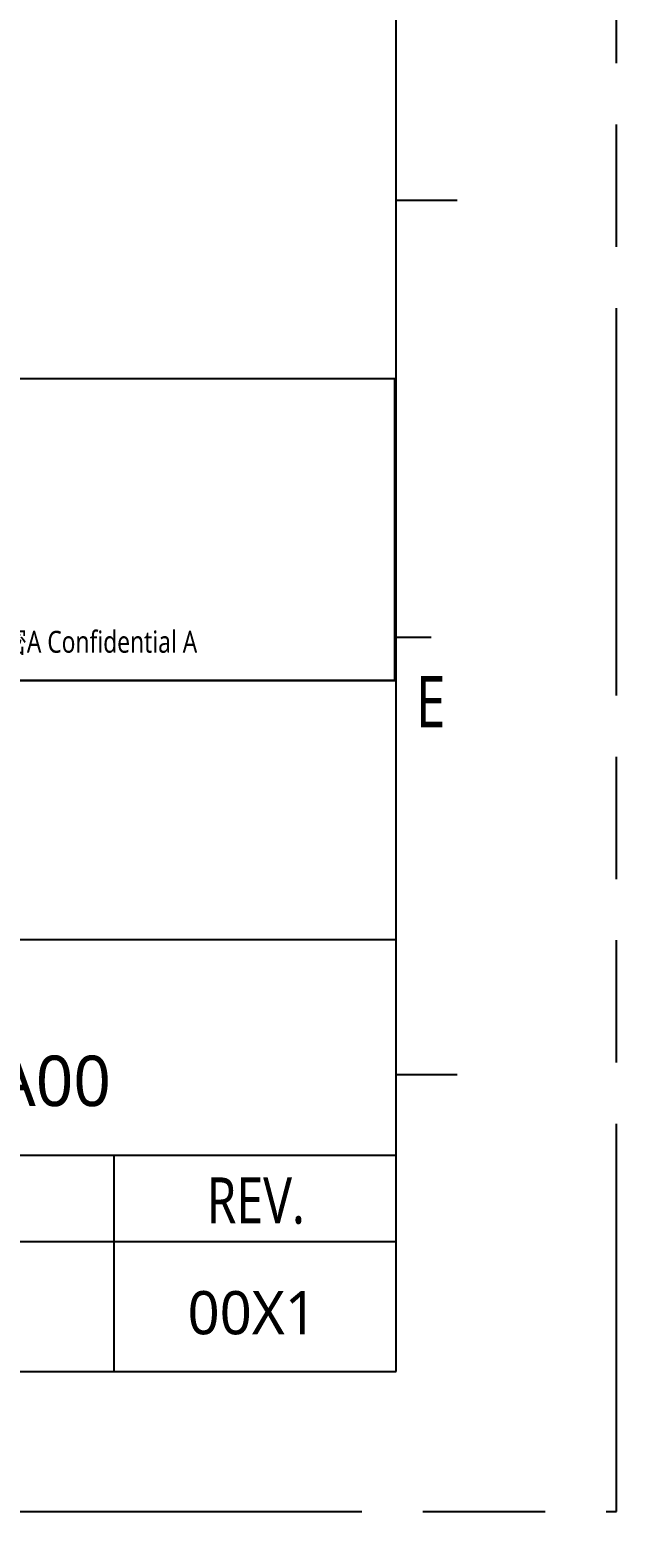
# Model space of a CAD drawing. Header units: millimetres. Extents: x 3228 to 3404, y -274 to -150.
# Drawn here: x 3389.78 to 3404.17, y -273.94 to -237.62 of the extents above; entities that cross this region are included whole.
import ezdxf

# ---------------------------------------------------------------- set-up
doc = ezdxf.new("R2010")
doc.units = ezdxf.units.MM
doc.linetypes.add('PHANTOM', pattern=[29.5, 9.5, -1.5, 3, -1.5, 3, -1.5, 9.5])
doc.layers.get('0').update_dxf_attribs({"lineweight": 25})
doc.layers.add('0PAPERF', color=2, linetype='PHANTOM', plot=False)
doc.layers.add('OUTLINE', color=7, linetype='Continuous')
doc.layers.add('鵬鼎', color=5, linetype='Continuous')
doc.styles.get("Standard").update_dxf_attribs({"font": 'simplex.shx', "width": 0.8, "height": 4})

msp = doc.modelspace()

# ---------------------------------------------------------------- linework, layer by layer
for p, q in [((3398.769, -270.513), (3398.769, -156.092)), ((3398.769, -241.801), (3400.269, -241.801)), ((3398.734, -253.576), (3398.734, -246.167)), ((3398.769, -252.514), (3399.626, -252.514)), ((3365.392, -253.576), (3398.734, -253.576)), ((3398.734, -259.927), (3339.458, -259.927)), ((3398.769, -263.228), (3400.269, -263.228)), ((3391.854, -270.512), (3391.854, -265.22)), ((3233.352, -270.513), (3398.769, -270.513))]:
    msp.add_line(p, q)
at = {"color": 0}
for p, q in [((3398.734, -253.576), (3339.458, -253.576)), ((3398.734, -265.22), (3365.392, -265.22)), ((3398.734, -267.337), (3378.094, -267.337))]:
    msp.add_line(p, q, dxfattribs=at)
msp.add_lwpolyline([(3339.458, -246.167), (3398.734, -246.167), (3398.734, -253.576), (3339.458, -253.576)], close=True, dxfattribs=at)
at = {"layer": '0PAPERF'}
for p, q in [((3404.17, -273.941), (3404.17, -149.662)), ((3228.423, -273.941), (3404.17, -273.941))]:
    msp.add_line(p, q, dxfattribs=at)

# ---------------------------------------------------------------- texts
at = {"color": 2, "insert": (3388.542, -252.356), "char_height": 0.5355, "width": 6.99355, "attachment_point": 1}
msp.add_mtext('{\\fMicrosoft JhengHei|b0|i0|c136|p18;\\C1;機密A Confidential A}', dxfattribs=at)
at = {"color": 0}
for s, insert, char_height, width, attachment_point in [('{\\fMicrosoft JhengHei|b0|i0|c136|p18;\\W1;\\C256;A12-0000-FTSL0658A00}', (3382.965, -263.396), 1.23698, 20.88951, 5), ('{\\fMicrosoft JhengHei|b0|i0|c136|p0;REV.}', (3394.119, -265.753), 1.13059, 5.757, 1)]:
    msp.add_mtext(s, dxfattribs=dict(at, insert=insert, char_height=char_height, width=width, attachment_point=attachment_point))
at = {"layer": 'OUTLINE', "color": 2, "linetype": 'Continuous', "lineweight": 0, "insert": (3393.652, -268.542), "char_height": 1.05828, "width": 2.56518, "attachment_point": 1}
msp.add_mtext('{\\fMicrosoft JhengHei|b0|i0|c136|p0;\\W1;\\C0;00X1}', dxfattribs=at)
at = {"layer": '鵬鼎', "insert": (3399.248, -253.466), "char_height": 1.25747, "width": 2.3719, "attachment_point": 1}
msp.add_mtext('{\\fMicrosoft JhengHei|b0|i0|c136|p0;\\C0;E}', dxfattribs=at)

doc.saveas('drawing.dxf')
